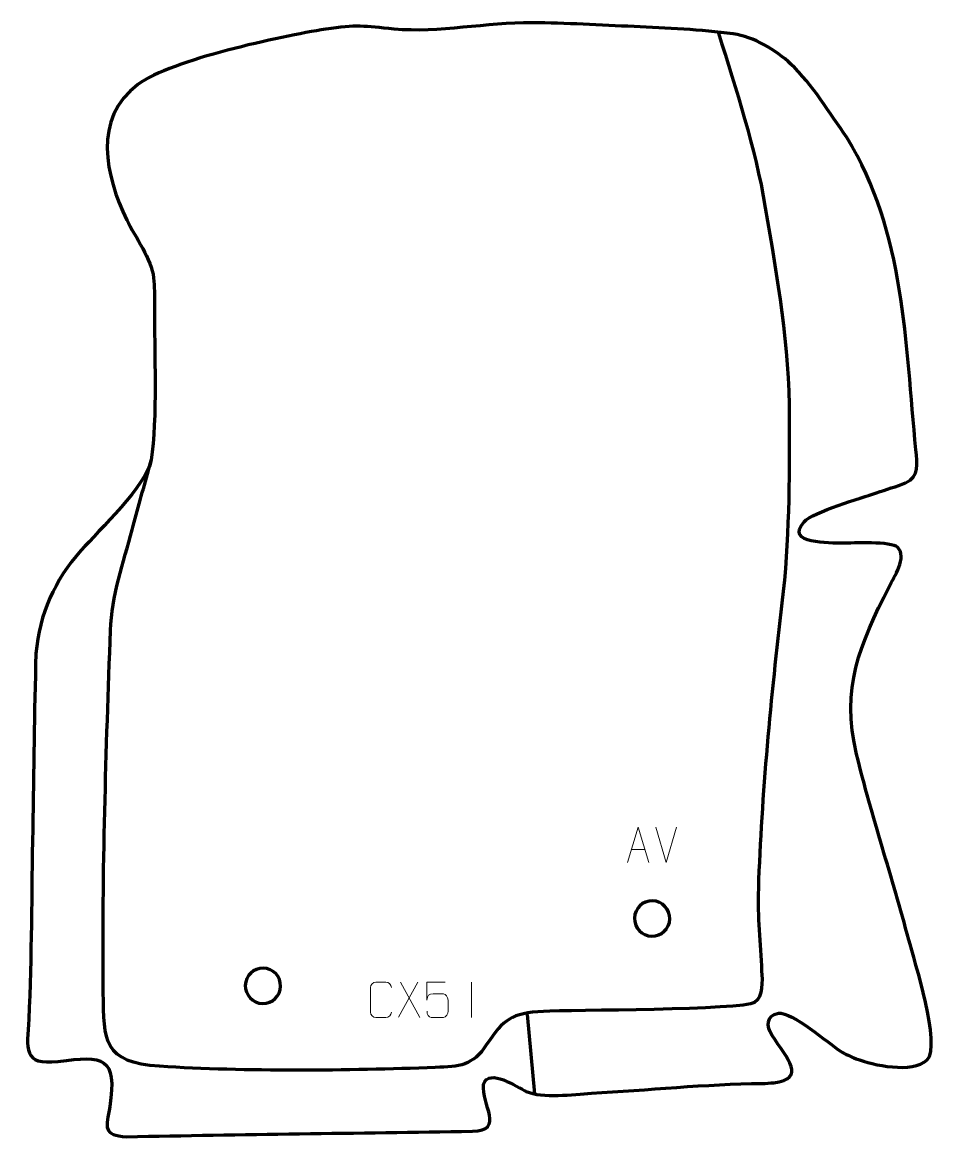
# Model space of a CAD drawing. Header units: millimetres. Extents: x 1132 to 1782, y -8 to 781.
import ezdxf

# ---------------------------------------------------------------- set-up
doc = ezdxf.new("R2010")
doc.units = ezdxf.units.MM
doc.header["$MEASUREMENT"] = 0
doc.layers.add('layer 2', color=7, linetype='Continuous')
doc.layers.add('layer 3', color=7, linetype='Continuous')

msp = doc.modelspace()

# ---------------------------------------------------------------- linework, layer by layer
at = {"layer": 'layer 2', "color": 142, "lineweight": 158}
msp.add_open_spline([(1623.9715, 773.5654), (1636.8508, 731.0662), (1649.8709, 693.5238), (1657.2686, 649.2877), (1657.2686, 649.2877), (1665.8812, 597.9154), (1674.1781, 552.4956), (1674.2384, 499.943), (1674.2384, 499.943), (1674.2892, 455.5626), (1674.2358, 413.478), (1669.0348, 369.2608), (1669.0348, 369.2608), (1661.2803, 303.1873), (1654.5164, 233.7628), (1652.3493, 167.3219), (1652.3493, 167.3219), (1651.69, 147.1062), (1653.679, 128.9014), (1654.7038, 108.9392), (1654.7038, 108.9392), (1655.0501, 102.1918), (1655.9598, 90.8075), (1649.5867, 86.5907), (1649.5867, 86.5907), (1641.6466, 81.3371), (1518.3762, 81.2833), (1500.2873, 80.3696), (1500.2873, 80.3696), (1477.7603, 79.213), (1472.2665, 75.0038), (1460.1422, 56.8685), (1460.1422, 56.8685), (1450.0743, 41.8091), (1441.3224, 41.3527), (1423.7727, 40.6949), (1423.7727, 40.6949), (1362.0844, 38.383), (1289.5469, 37.5908), (1228.8199, 41.514), (1228.8199, 41.514), (1188.9969, 44.3128), (1189.3222, 59.1506), (1188.929, 93.7903), (1188.929, 93.7903), (1187.9767, 177.6786), (1190.9959, 266.2738), (1194.0318, 350.098), (1194.0318, 350.098), (1194.9194, 374.6071), (1203.0982, 397.8914), (1209.4543, 421.364), (1209.4543, 421.364), (1213.2453, 435.3641), (1217.0305, 449.3658), (1220.8263, 463.3646), (1220.8263, 463.3646), (1221.4811, 465.7783), (1222.136, 468.1919), (1222.7908, 470.6056)], degree=3, knots=[0, 0, 0, 0, 0.0625, 0.0625, 0.0625, 0.0625, 0.125, 0.125, 0.125, 0.125, 0.1875, 0.1875, 0.1875, 0.1875, 0.25, 0.25, 0.25, 0.25, 0.3125, 0.3125, 0.3125, 0.3125, 0.375, 0.375, 0.375, 0.375, 0.4375, 0.4375, 0.4375, 0.4375, 0.5, 0.5, 0.5, 0.5, 0.5625, 0.5625, 0.5625, 0.5625, 0.625, 0.625, 0.625, 0.625, 0.6875, 0.6875, 0.6875, 0.6875, 0.75, 0.75, 0.75, 0.75, 0.8125, 0.8125, 0.8125, 0.8125, 0.875, 0.875, 0.875, 0.875, 1, 1, 1, 1], dxfattribs=at)
at = {"layer": 'layer 2', "color": 250, "lineweight": 9}
for points, knots in [([(1559.8729, 185.7531), (1559.8729, 185.7531), (1567.2439, 210.7066), (1567.2439, 210.7066), (1567.2439, 210.7066), (1567.2439, 210.7066), (1574.8138, 185.7531), (1574.8138, 185.7531)], [0, 0, 0, 0, 0.33333333, 0.33333333, 0.33333333, 0.33333333, 1, 1, 1, 1]), ([(1392.7795, 79.9579), (1392.6397, 77.6345), (1390.9625, 76.1549), (1388.8148, 76.1441), (1388.8148, 76.1441), (1386.4829, 76.1445), (1384.151, 76.1445), (1381.8195, 76.1441), (1381.8195, 76.1441), (1379.8945, 76.0387), (1377.9224, 77.9232), (1377.9336, 79.9405), (1377.9336, 79.9405), (1377.934, 85.7106), (1377.934, 91.4803), (1377.9336, 97.2496), (1377.9336, 97.2496), (1377.9378, 99.3877), (1379.6845, 101.1069), (1381.8369, 101.0934), (1381.8369, 101.0934), (1384.1626, 101.0934), (1386.4887, 101.0934), (1388.8148, 101.0934), (1388.8148, 101.0934), (1390.7614, 101.1289), (1392.7528, 99.6374), (1392.7795, 97.1998)], [0, 0, 0, 0, 0.125, 0.125, 0.125, 0.125, 0.25, 0.25, 0.25, 0.25, 0.375, 0.375, 0.375, 0.375, 0.5, 0.5, 0.5, 0.5, 0.625, 0.625, 0.625, 0.625, 0.75, 0.75, 0.75, 0.75, 1, 1, 1, 1]), ([(1430.7506, 101.0717), (1430.7506, 101.0717), (1417.8989, 101.0717), (1417.8989, 101.0717), (1417.8989, 101.0717), (1417.8992, 96.8411), (1417.8992, 92.6102), (1417.8989, 88.379), (1417.8989, 88.379), (1417.8986, 91.6891), (1419.5296, 92.7609), (1422.3416, 92.8214), (1422.3416, 92.8214), (1424.7812, 92.8217), (1427.2207, 92.8217), (1429.6599, 92.8214), (1429.6599, 92.8214), (1431.3097, 92.8282), (1432.7846, 90.4477), (1432.8131, 88.379), (1432.8131, 88.379), (1432.8128, 85.7917), (1432.8128, 83.2041), (1432.8131, 80.6164), (1432.8131, 80.6164), (1432.8593, 78.657), (1431.3599, 76.2207), (1429.734, 76.1622), (1429.734, 76.1622), (1427.7775, 76.1625), (1422.8825, 76.1625), (1420.9255, 76.1622), (1420.9255, 76.1622), (1419.08, 76.1534), (1417.9729, 78.1182), (1417.9521, 80.6693)], [0, 0, 0, 0, 0.1, 0.1, 0.1, 0.1, 0.2, 0.2, 0.2, 0.2, 0.3, 0.3, 0.3, 0.3, 0.4, 0.4, 0.4, 0.4, 0.5, 0.5, 0.5, 0.5, 0.6, 0.6, 0.6, 0.6, 0.7, 0.7, 0.7, 0.7, 0.8, 0.8, 0.8, 0.8, 1, 1, 1, 1])]:
    msp.add_open_spline(points, degree=3, knots=knots, dxfattribs=at)
for points in [[(1587.2324, 185.7458), (1587.2324, 185.7458), (1579.9106, 210.6994), (1579.9106, 210.6994)], [(1594.5543, 210.6994), (1594.5543, 210.6994), (1587.2325, 185.7458), (1587.2325, 185.7458)], [(1562.5955, 195.0025), (1562.5955, 195.0025), (1572.0912, 195.0025), (1572.0912, 195.0025)], [(1411.4995, 101.0937), (1411.4995, 101.0937), (1397.7589, 76.1979), (1397.7589, 76.1979)], [(1399.2135, 101.0937), (1399.2135, 101.0937), (1412.9541, 76.1402), (1412.9541, 76.1402)], [(1449.3565, 101.104), (1449.3565, 101.104), (1449.3565, 76.1299), (1449.3565, 76.1299)]]:
    msp.add_open_spline(points, degree=3, dxfattribs=at)
at = {"layer": 'layer 2', "color": 142, "lineweight": 200}
for points in [[(1576.9123, 133.6345), (1570.0108, 133.804), (1564.5535, 139.5362), (1564.723, 146.4377), (1564.723, 146.4377), (1564.8925, 153.3391), (1570.6246, 158.7965), (1577.5261, 158.627), (1577.5261, 158.627), (1584.4276, 158.4575), (1589.8849, 152.7253), (1589.7154, 145.8239), (1589.7154, 145.8239), (1589.546, 138.9224), (1583.8138, 133.4651), (1576.9123, 133.6345)], [(1301.5521, 86.0093), (1294.6507, 86.1788), (1289.1933, 91.911), (1289.3628, 98.8124), (1289.3628, 98.8124), (1289.5323, 105.7139), (1295.2645, 111.1713), (1302.1659, 111.0018), (1302.1659, 111.0018), (1309.0674, 110.8323), (1314.5248, 105.1001), (1314.3553, 98.1987), (1314.3553, 98.1987), (1314.1858, 91.2972), (1308.4536, 85.8398), (1301.5521, 86.0093)]]:
    msp.add_open_spline(points, degree=3, knots=[0, 0, 0, 0, 0.2, 0.2, 0.2, 0.2, 0.4, 0.4, 0.4, 0.4, 0.6, 0.6, 0.6, 0.6, 1, 1, 1, 1], dxfattribs=at)
at = {"layer": 'layer 2', "color": 142, "lineweight": 158}
msp.add_open_spline([(1488.8776, 78.2976), (1488.8776, 78.2976), (1494.0074, 21.9615), (1494.0074, 21.9615)], degree=3, dxfattribs=at)
at = {"layer": 'layer 3', "color": 242, "lineweight": 158}
msp.add_open_spline([(1534.2552, 22.4667), (1521.4797, 21.735), (1499.5664, 18.56), (1488.1185, 23.8137), (1488.1185, 23.8137), (1482.0681, 26.5904), (1461.6513, 40.7771), (1457.9682, 28.8493), (1457.9682, 28.8493), (1456.0703, 14.3453), (1473.6412, -4.07), (1450.0497, -4.4467), (1450.0497, -4.4467), (1368.5459, -5.7483), (1287.0803, -6.6374), (1205.559, -8.3064), (1205.559, -8.3064), (1188.3222, -7.3621), (1190.9611, -1.6036), (1193.5823, 12.8825), (1193.5823, 12.8825), (1198.6422, 48.6255), (1189.5244, 49.0365), (1157.0817, 45.0464), (1157.0817, 45.0464), (1131.6446, 41.918), (1135.1205, 54.0997), (1136.1633, 74.8603), (1136.1633, 74.8603), (1138.3067, 119.2987), (1138.1454, 164.6968), (1139.0039, 209.2824), (1139.0039, 209.2824), (1139.7858, 250.6942), (1140.0062, 292.2595), (1141.3285, 333.6414), (1141.3285, 333.6414), (1143.6465, 362.1527), (1154.4799, 385.3051), (1173.1423, 406.7003), (1173.1423, 406.7003), (1186.1059, 421.0997), (1219.4415, 452.787), (1222.7908, 470.6056), (1222.7908, 470.6056), (1227.3229, 499.5806), (1224.969, 548.0413), (1225.1121, 580.1475), (1225.1121, 580.1475), (1225.1422, 586.9001), (1225.1391, 593.5217), (1224.5105, 599.7068), (1224.5105, 599.7068), (1223.2002, 612.5998), (1211.6125, 628.5008), (1205.4838, 640.5611), (1205.4838, 640.5611), (1190.5686, 671.879), (1181.0731, 712.1806), (1213.4306, 736.5813), (1213.4306, 736.5813), (1237.3725, 754.089), (1314.0495, 770.4092), (1346.3311, 775.6538), (1346.3311, 775.6538), (1367.8448, 779.009), (1373.5718, 777.7326), (1394.6595, 775.7335), (1394.6595, 775.7335), (1426.7215, 772.694), (1459.7834, 780.5169), (1492.4575, 780.2023), (1492.4575, 780.2023), (1516.1209, 779.9328), (1540.7151, 778.4972), (1564.4493, 777.4844), (1564.4493, 777.4844), (1587.3228, 776.5082), (1611.954, 775.247), (1634.6112, 772.323), (1634.6112, 772.323), (1648.7881, 770.4934), (1665.051, 760.6622), (1675.3865, 750.9395), (1675.3865, 750.9395), (1690.7169, 736.5181), (1702.6853, 716.0921), (1714.9619, 698.9182), (1714.9619, 698.9182), (1756.303, 631.6812), (1756.1409, 553.7799), (1763.8722, 477.8086), (1763.8722, 477.8086), (1764.8517, 468.1837), (1766.4587, 458.8951), (1756.4384, 454.5297), (1756.4384, 454.5297), (1750.7559, 452.0541), (1742.251, 449.6537), (1736.0535, 447.4755), (1736.0535, 447.4755), (1725.2996, 443.8299), (1691.1805, 434.0184), (1684.7811, 426.9081), (1684.7811, 426.9081), (1670.4451, 410.9794), (1703.5224, 412.0382), (1711.7492, 411.8195), (1711.7492, 411.8195), (1718.976, 411.8076), (1746.6139, 413.2717), (1750.9731, 408.8364), (1750.9731, 408.8364), (1757.8333, 401.8567), (1748.4451, 387.7498), (1744.8599, 380.9126), (1744.8599, 380.9126), (1724.0009, 339.8815), (1710.7625, 309.2128), (1721.8578, 262.4616), (1721.8578, 262.4616), (1732.6004, 218.4054), (1747.2263, 175.1324), (1758.7451, 131.0676), (1758.7451, 131.0676), (1762.6653, 116.8468), (1782.0708, 55.9577), (1771.7595, 46.1555), (1771.7595, 46.1555), (1761.2463, 36.1612), (1733.5718, 42.3003), (1721.4812, 46.9108), (1721.4812, 46.9108), (1717.541, 48.4133), (1714.1349, 50.0039), (1710.5396, 52.2063), (1710.5396, 52.2063), (1701.7001, 58.1422), (1675.976, 80.228), (1666.551, 79.1551), (1666.551, 79.1551), (1657.6578, 77.4502), (1658.0008, 69.8583), (1662.044, 63.443), (1662.044, 63.443), (1673.2224, 46.7187), (1686.4351, 32.7158), (1663.2639, 29.9116), (1663.2639, 29.9116), (1660.8641, 29.6212), (1658.074, 29.4508), (1654.851, 29.4101), (1654.851, 29.4101), (1615.5161, 28.9126), (1573.7577, 24.752), (1534.2552, 22.4667)], degree=3, knots=[0, 0, 0, 0, 0.025, 0.025, 0.025, 0.025, 0.05, 0.05, 0.05, 0.05, 0.075, 0.075, 0.075, 0.075, 0.1, 0.1, 0.1, 0.1, 0.125, 0.125, 0.125, 0.125, 0.15, 0.15, 0.15, 0.15, 0.175, 0.175, 0.175, 0.175, 0.2, 0.2, 0.2, 0.2, 0.225, 0.225, 0.225, 0.225, 0.25, 0.25, 0.25, 0.25, 0.275, 0.275, 0.275, 0.275, 0.3, 0.3, 0.3, 0.3, 0.325, 0.325, 0.325, 0.325, 0.35, 0.35, 0.35, 0.35, 0.375, 0.375, 0.375, 0.375, 0.4, 0.4, 0.4, 0.4, 0.425, 0.425, 0.425, 0.425, 0.45, 0.45, 0.45, 0.45, 0.475, 0.475, 0.475, 0.475, 0.5, 0.5, 0.5, 0.5, 0.525, 0.525, 0.525, 0.525, 0.55, 0.55, 0.55, 0.55, 0.575, 0.575, 0.575, 0.575, 0.6, 0.6, 0.6, 0.6, 0.625, 0.625, 0.625, 0.625, 0.65, 0.65, 0.65, 0.65, 0.675, 0.675, 0.675, 0.675, 0.7, 0.7, 0.7, 0.7, 0.725, 0.725, 0.725, 0.725, 0.75, 0.75, 0.75, 0.75, 0.775, 0.775, 0.775, 0.775, 0.8, 0.8, 0.8, 0.8, 0.825, 0.825, 0.825, 0.825, 0.85, 0.85, 0.85, 0.85, 0.875, 0.875, 0.875, 0.875, 0.9, 0.9, 0.9, 0.9, 0.925, 0.925, 0.925, 0.925, 0.95, 0.95, 0.95, 0.95, 1, 1, 1, 1], dxfattribs=at)

doc.saveas('drawing.dxf')
